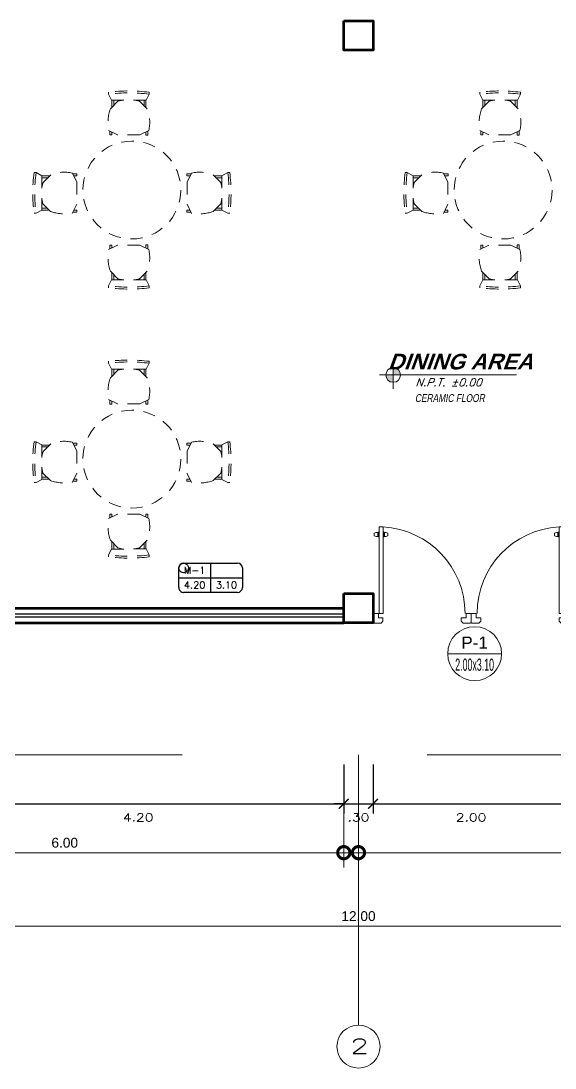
# Model space of a CAD drawing. Header units: millimetres. Extents: x 1313 to 1393.8, y 883.5 to 926.2.
# Drawn here: x 1318.42 to 1323.87, y 903.94 to 914.65 of the extents above; entities that cross this region are included whole.
import ezdxf
from ezdxf.enums import TextEntityAlignment as Align

# ---------------------------------------------------------------- set-up
doc = ezdxf.new("R2010")
doc.units = ezdxf.units.MM
doc.linetypes.add('HIDDEN2', pattern=[0.1875, 0.125, -0.0625])
for name, color, linetype, lineweight in [('ambientes', 254, 'Continuous', 25), ('columnas', 40, 'Continuous', 60), ('cotas', 87, 'Continuous', 15), ('COTNIV', 40, 'Continuous', 18), ('ejes', 147, 'Continuous', 5), ('Layer3', 31, 'Continuous', 5), ('lineas delgadas', 252, 'Continuous', 5), ('Muros confinados', 3, 'Continuous', 60), ('proy', 42, 'HIDDEN2', 5), ('Puertas', 35, 'Continuous', 13), ('Texto niveles', 4, 'Continuous', 18)]:
    doc.layers.add(name, color=color, linetype=linetype, lineweight=lineweight)
doc.layers.add('CODIGOS', color=31, linetype='Continuous')
doc.layers.add('Muebles', color=2, linetype='Continuous')
doc.styles.add('ACOT', font='simplex.shx', dxfattribs={"height": 0.08})
doc.styles.add('AMBIENTES', font='arialbd.ttf', dxfattribs={"height": 0.18})
doc.styles.add('arial', font='arial.ttf')
doc.styles.add('R80-50', font='romans.shx', dxfattribs={"width": 1.3, "height": 0.08})
doc.styles.add('ROMANS', font='romans')
doc.styles.add('STYLE1', font='arial.ttf')
doc.dimstyles.new('horizontal', dxfattribs={"dimtxt": 0.1, "dimasz": 0.25, "dimexe": 0.15, "dimexo": 0.1, "dimgap": 0.05, "dimtad": 1, "dimtih": 1, "dimtoh": 1, "dimzin": 4, "dimdsep": 46, "dimtxsty": 'arial', "dimblk": 'DOTSMALL', "dimcen": 1, "dimclrd": 11, "dimclre": 11, "dimclrt": 20, "dimazin": 1, "dimtfac": 1, "dimtmove": 0, "dimatfit": 3, "dimfxl": 1, "dimlwd": 5, "dimlwe": 5, "dimarcsym": 0})
doc.dimstyles.new('HORIZONTAL 1.1', dxfattribs={"dimtxt": 0.2, "dimasz": 0.1, "dimexe": 0.1, "dimexo": 0.1, "dimgap": 0.1, "dimtad": 2, "dimzin": 4, "dimdsep": 46, "dimtxsty": 'R80-50', "dimblk": 'ARCHTICK', "dimcen": 0.09, "dimdle": 0.1, "dimclrd": 256, "dimclre": 256, "dimclrt": 7, "dimaunit": 1, "dimazin": 0, "dimtfac": 1, "dimtix": 1, "dimtmove": 0, "dimatfit": 3, "dimldrblk": 'ARCHTICK', "dimfxl": 1, "dimtolj": 1, "dimtzin": 0, "dimarcsym": 0})

# ---------------------------------------------------------------- blocks, each defined once
blk = doc.blocks.new('P90-1')
for p, q in [((-0.9990517566913795, 0.005935422918673439), (-0.9990517566913795, 0.0959354229186733)), ((-0.9940517566913787, 0.0959354229186733), (-0.9990517566913795, 0.0959354229186733)), ((-0.9940517566913787, 0.005935422918673439), (-0.9990517566913795, 0.005935422918673439)), ((-0.9488046350236647, 0.1009354229186741), (-0.9940517566913787, 0.1009354229186741)), ((-0.9940517566913787, 0.0959354229186733), (-0.9940517566913787, 0.1009354229186741)), ((-0.9940517566913787, 0.000935422918672657), (-0.9940517566913787, 0.005935422918673439)), ((-0.9190517566913794, 0.000935422918672657), (-0.9940517566913787, 0.000935422918672657)), ((-0.8990517566913798, 0.02093542291867401), (-0.9190517566913794, 0.000935422918672657)), ((-0.8990517566913798, 0.02093542291867401), (-0.8990517566913798, 0.05472381416213601)), ((-0.09905175669137911, 0.05472381416213601), (-0.09905175669137911, 0.02093542291867401)), ((-0.09905175669137911, 0.02093542291867401), (-0.07905175669137954, 0.000935422918672657)), ((-0.004051756691380248, 0.000935422918672657), (-0.07905175669137954, 0.000935422918672657)), ((-0.004051756691380248, 0.1009354229186741), (-0.05237351597615536, 0.1009354229186741)), ((-0.004051756691380248, 0.1009354229186741), (-0.004051756691380248, 0.0959354229186733)), ((0.0009482433086205333, 0.0959354229186733), (-0.004051756691380248, 0.0959354229186733)), ((-0.004051756691380248, 0.005935422918673439), (-0.004051756691380248, 0.000935422918672657)), ((0.0009482433086205333, 0.005935422918673439), (-0.004051756691380248, 0.005935422918673439)), ((0.0009482433086205333, 0.0959354229186733), (0.0009482433086205333, 0.005935422918673439))]:
    blk.add_line(p, q)
for points in [[(-0.05905045993646674, 0.9844227219258652), (-0.1001612735924624, 0.9844227219258634), (-0.1001612735924624, 0.1012135621264321), (-0.05905045993646496, 0.1012135621264321)], [(-0.1139915255970934, 0.9274939543605996), (-0.1284152196437027, 0.9274939543605996), (-0.1484152196437005, 0.9224939543605988), (-0.1484152196437023, 0.892684088653457), (-0.128415219643701, 0.8876840886534598), (-0.1139915255970951, 0.8876840886534563)], [(-0.1055768771159933, 0.932087397904283), (-0.1101666955382914, 0.9320873979042812), (-0.1101666955382896, 0.8838561757099654), (-0.1055768771159933, 0.8838561757099619)], [(-0.05355882323787142, 0.932087397904283), (-0.04896900481557687, 0.9320873979042812), (-0.04896900481557509, 0.8838561757099654), (-0.05355882323787142, 0.8838561757099654)], [(-0.04514417475677135, 0.9274939543605996), (-0.03072048071016198, 0.9274939543605996), (-0.01072048071016418, 0.9224939543605988), (-0.01072048071016241, 0.892684088653457), (-0.03072048071016376, 0.8876840886534563), (-0.04514417475676957, 0.8876840886534598)]]:
    blk.add_lwpolyline(points, close=True)
for points in [[(-0.9488046350236647, 0.1009354229186741), (-0.9488046350236647, 0.05472381416213601), (-0.8990517566913798, 0.05472381416213601)], [(-0.09905175669137911, 0.05472381416213601), (-0.05237351597615536, 0.05472381416213601), (-0.05237351597615536, 0.1009354229186741)]]:
    blk.add_lwpolyline(points)
blk.add_arc((-0.05237351597615536, 0.1009354229186741), 0.88477877307552, 93.09610705437265, 180)
blk = doc.blocks.new('www')
for p, q in [((-2919.982101228687, 3599.041374304055), (-2920.002101199098, 3599.04140870627)), ((-2919.921355107322, 3599.009886472397), (-2919.982101228687, 3599.041374304055)), ((-2919.921355107322, 3599.009886472397), (-2919.982101228687, 3599.041374304055)), ((-2919.922570748679, 3598.656526685439), (-2919.921355107322, 3599.009886472397)), ((-2919.86342891147, 3598.987559133014), (-2919.921431575421, 3598.987658904169)), ((-2919.843165729975, 3599.007524307633), (-2919.92136277099, 3599.007658815406)), ((-2919.910528851414, 3598.941151883206), (-2919.832057022486, 3599.018469641409)), ((-2919.610820917959, 3599.035985253539), (-2919.566050063918, 3598.94359815427)), ((-2919.564912298768, 3599.027763852238), (-2919.60687179714, 3599.02783602733)), ((-2919.597113590472, 3599.007699435624), (-2919.564946907013, 3599.007644105282)), ((-2919.564946907013, 3599.007644105282), (-2919.564912298768, 3599.027763852238)), ((-2919.921760321108, 3598.892099876744), (-2919.910528851414, 3598.941151883206)), ((-2919.566050063918, 3598.94359815427), (-2919.56643872771, 3598.717645721234)), ((-2919.91090706103, 3598.721277059427), (-2919.922165534893, 3598.774313281091)), ((-2919.982268418194, 3598.625980188005), (-2919.922570748679, 3598.656526685439)), ((-2919.867950920742, 3598.678660432905), (-2919.921962928001, 3598.678753339679)), ((-2919.847756543617, 3598.6586256667), (-2919.921962928001, 3598.658753310091)), ((-2919.832701685989, 3598.643689798614), (-2919.91090706103, 3598.721277059427)), ((-2919.56643872771, 3598.717645721234), (-2919.61152714866, 3598.625413190094)), ((-2919.565583730776, 3598.637422125442), (-2919.605622840858, 3598.637490997249)), ((-2919.595795417652, 3598.657593899452), (-2919.565549122531, 3598.657541872397)), ((-2919.565549122531, 3598.657541872397), (-2919.565583730776, 3598.637422125442)), ((-2920.002268388606, 3598.626014590221), (-2919.982268418194, 3598.625980188005))]:
    blk.add_line(p, q)
for centre, radius, start, end in [((-2918.382192446178, 3598.833059627158), 1.633252493203418, 172.6709804005787, 187.282898326668), ((-2918.362192475766, 3598.833025224943), 1.633252493203122, 172.6709804005787, 187.282898326668), ((-2919.694189566551, 3598.68304581829), 0.3626521425853446, 76.70964011573743, 112.3438700554225), ((-2919.685023947517, 3599.083402138052), 0.4638487424732399, 251.4353334660267, 279.1169358202242)]:
    blk.add_arc(centre, radius, start, end)
blk = doc.blocks.new('VANOS')
at = {"color": 2}
for p, q in [((-0.2749999999999915, 0.1499999999999968), (0.2750000000000057, 0.1500000000000004)), ((0, 0.1499999999999986), (0, -0.1500000000000021)), ((-0.3250000000000171, -0.100000000000005), (-0.3250000000000171, 0.09999999999999964)), ((-0.3250000000000028, 0), (0.3250000000000028, 0)), ((0.3250000000000028, 0.09999999999999964), (0.3250000000000028, -0.09999999999999787)), ((0.2749999999999915, -0.1500000000000039), (-0.2750000000000057, -0.1500000000000039))]:
    blk.add_line(p, q, dxfattribs=at)
for centre, radius, start, end in [((-0.2750000000000057, 0.1000000000000014), 0.04999999999999716, 180, 180.000000000001), ((-0.2749999999999915, 0.1000000000000014), 0.05, 90, 180), ((0.2750000000000057, 0.1000000000000014), 0.04999999999999805, 90, 90), ((0.2750000000000057, 0.09999999999999787), 0.05, 0, 89.99999999999984), ((-0.2750000000000057, -0.1000000000000014), 0.04999999999999893, 179.999999999998, 270), ((0.2749999999999915, -0.1000000000000014), 0.05000000000000071, 270.0000000000041, 4.071109992273244e-12)]:
    blk.add_arc(centre, radius, start, end, dxfattribs=at)
at = {"color": 3, "style": 'ROMANS'}
for tag, p in [('VANO', (-0.1625000000000085, 0.07499999999999751)), ('ALFEIZAR', (0.1625000000000085, 0.07500000000000107)), ('ANCHO', (-0.1624999999999943, -0.07500000000000107)), ('ALTURA', (0.1625000000000085, -0.07499999999999929))]:
    blk.add_attdef(tag, text='', height=0.0725, dxfattribs=at).set_placement(p, align=Align.MIDDLE)
blk = doc.blocks.new('_ArchTick')
at = {"color": 0, "const_width": 0.15}
blk.add_lwpolyline([(-0.5, -0.5), (0.5, 0.5)], dxfattribs=at)
blk = doc.blocks.new('*D381')
at = {"layer": 'cotas', "lineweight": -2, "transparency": 16777216}
for p, q in [((1317.51259971681, 907.0452182237883), (1317.51259971681, 906.545148689912)), ((1321.712599716809, 907.0452182237756), (1321.712599716809, 906.545148689912)), ((1317.41259971681, 906.645148689912), (1321.812599716809, 906.645148689912))]:
    blk.add_line(p, q, dxfattribs=at)
at = {"layer": 'Defpoints', "color": 0, "transparency": 16777216}
for p in [(1317.51259971681, 907.1452182237883), (1321.712599716809, 907.1452182237756), (1321.712599716809, 906.645148689912)]:
    blk.add_point(p, dxfattribs=at)
at = {"layer": 'cotas', "lineweight": -2, "transparency": 16777216, "xscale": 0.1, "yscale": 0.1, "zscale": 0.1, "rotation": 180}
blk.add_blockref('_ArchTick', (1317.51259971681, 906.645148689912), dxfattribs=at)
at = {"layer": 'cotas', "lineweight": -2, "transparency": 16777216, "xscale": 0.1, "yscale": 0.1, "zscale": 0.1}
blk.add_blockref('_ArchTick', (1321.712599716809, 906.645148689912), dxfattribs=at)
at = {"layer": 'cotas', "color": 7, "transparency": 16777216, "insert": (1319.61259971681, 906.5051486899121), "char_height": 0.08, "attachment_point": 5, "style": 'R80-50'}
blk.add_mtext('\\A1;4.20', dxfattribs=at)
blk = doc.blocks.new('*D382')
at = {"layer": 'cotas', "lineweight": -2, "transparency": 16777216}
for p, q in [((1321.712599716809, 907.0452182237756), (1321.712599716809, 906.545148689912)), ((1322.01259971681, 907.0452182237892), (1322.01259971681, 906.545148689912)), ((1321.712599716809, 906.645148689912), (1321.612599716809, 906.645148689912)), ((1321.712599716809, 906.645148689912), (1322.01259971681, 906.645148689912)), ((1322.01259971681, 906.645148689912), (1322.11259971681, 906.645148689912))]:
    blk.add_line(p, q, dxfattribs=at)
at = {"layer": 'Defpoints', "color": 0, "transparency": 16777216}
for p in [(1321.712599716809, 907.1452182237756), (1322.01259971681, 907.1452182237892), (1322.01259971681, 906.645148689912)]:
    blk.add_point(p, dxfattribs=at)
at = {"layer": 'cotas', "lineweight": -2, "transparency": 16777216, "xscale": 0.1, "yscale": 0.1, "zscale": 0.1}
blk.add_blockref('_ArchTick', (1321.712599716809, 906.645148689912), dxfattribs=at)
at = {"layer": 'cotas', "lineweight": -2, "transparency": 16777216, "xscale": 0.1, "yscale": 0.1, "zscale": 0.1, "rotation": 180}
blk.add_blockref('_ArchTick', (1322.01259971681, 906.645148689912), dxfattribs=at)
at = {"layer": 'cotas', "color": 7, "transparency": 16777216, "insert": (1321.862599716809, 906.5051486899121), "char_height": 0.08, "attachment_point": 5, "style": 'R80-50'}
blk.add_mtext('\\A1;.30', dxfattribs=at)
blk = doc.blocks.new('*D383')
at = {"layer": 'cotas', "lineweight": -2, "transparency": 16777216}
for p, q in [((1322.01259971681, 907.0452182237892), (1322.01259971681, 906.545148689912)), ((1324.012599716811, 907.0452182237856), (1324.012599716811, 906.545148689912)), ((1321.91259971681, 906.645148689912), (1324.112599716811, 906.645148689912))]:
    blk.add_line(p, q, dxfattribs=at)
at = {"layer": 'Defpoints', "color": 0, "transparency": 16777216}
for p in [(1322.01259971681, 907.1452182237892), (1324.012599716811, 907.1452182237856), (1324.012599716811, 906.645148689912)]:
    blk.add_point(p, dxfattribs=at)
at = {"layer": 'cotas', "lineweight": -2, "transparency": 16777216, "xscale": 0.1, "yscale": 0.1, "zscale": 0.1, "rotation": 180}
blk.add_blockref('_ArchTick', (1322.01259971681, 906.645148689912), dxfattribs=at)
at = {"layer": 'cotas', "lineweight": -2, "transparency": 16777216, "xscale": 0.1, "yscale": 0.1, "zscale": 0.1}
blk.add_blockref('_ArchTick', (1324.012599716811, 906.645148689912), dxfattribs=at)
at = {"layer": 'cotas', "color": 7, "transparency": 16777216, "insert": (1323.01259971681, 906.5051486899121), "char_height": 0.08, "attachment_point": 5, "style": 'R80-50'}
blk.add_mtext('\\A1;2.00', dxfattribs=at)
blk = doc.blocks.new('_DotSmall')
at = {"color": 0, "linetype": 'ByBlock', "const_width": 0.5}
blk.add_lwpolyline([(-0.0625, 0, 1), (0.0625, 0, 1)], format="xyb", close=True, dxfattribs=at)
blk = doc.blocks.new('*D574')
at = {"layer": 'cotas', "color": 11, "lineweight": 5, "transparency": 16777216}
for p, q in [((1315.86259971681, 907.0452182237888), (1315.86259971681, 905.9951486899121)), ((1321.86259971681, 907.0452182237888), (1321.86259971681, 905.9951486899121)), ((1315.86259971681, 906.145148689912), (1321.86259971681, 906.145148689912))]:
    blk.add_line(p, q, dxfattribs=at)
at = {"layer": 'Defpoints', "color": 0, "transparency": 16777216}
for p in [(1315.86259971681, 907.1452182237888), (1321.86259971681, 907.1452182237888), (1321.86259971681, 906.145148689912)]:
    blk.add_point(p, dxfattribs=at)
at = {"layer": 'cotas', "color": 11, "lineweight": 5, "transparency": 16777216, "xscale": 0.25, "yscale": 0.25, "zscale": 0.25, "rotation": 180}
blk.add_blockref('_DotSmall', (1315.86259971681, 906.145148689912), dxfattribs=at)
at = {"layer": 'cotas', "color": 11, "lineweight": 5, "transparency": 16777216, "xscale": 0.25, "yscale": 0.25, "zscale": 0.25}
blk.add_blockref('_DotSmall', (1321.86259971681, 906.145148689912), dxfattribs=at)
at = {"layer": 'cotas', "color": 20, "transparency": 16777216, "insert": (1318.86259971681, 906.2462059886842), "char_height": 0.1, "attachment_point": 5, "style": 'arial'}
blk.add_mtext('6.00', dxfattribs=at)
blk = doc.blocks.new('*D575')
at = {"layer": 'cotas', "color": 11, "lineweight": 5, "transparency": 16777216}
for p, q in [((1321.71259971681, 907.0452182237888), (1321.71259971681, 905.9951486899118)), ((1327.86259971681, 906.9452182237893), (1327.86259971681, 905.9951486899118)), ((1321.71259971681, 906.1451486899118), (1327.86259971681, 906.1451486899118))]:
    blk.add_line(p, q, dxfattribs=at)
at = {"layer": 'Defpoints', "color": 0, "transparency": 16777216}
for p in [(1321.71259971681, 907.1452182237888), (1327.86259971681, 907.0452182237893), (1327.86259971681, 906.1451486899118)]:
    blk.add_point(p, dxfattribs=at)
at = {"layer": 'cotas', "color": 11, "lineweight": 5, "transparency": 16777216, "xscale": 0.25, "yscale": 0.25, "zscale": 0.25, "rotation": 180}
blk.add_blockref('_DotSmall', (1321.71259971681, 906.1451486899118), dxfattribs=at)
at = {"layer": 'cotas', "color": 11, "lineweight": 5, "transparency": 16777216, "xscale": 0.25, "yscale": 0.25, "zscale": 0.25}
blk.add_blockref('_DotSmall', (1327.86259971681, 906.1451486899118), dxfattribs=at)
at = {"layer": 'cotas', "color": 20, "transparency": 16777216, "insert": (1324.78759971681, 906.246205988684), "char_height": 0.1, "attachment_point": 5, "style": 'arial'}
blk.add_mtext('6.15', dxfattribs=at)
blk = doc.blocks.new('*D400')
at = {"layer": 'cotas', "color": 11, "lineweight": 5, "transparency": 16777216}
for p, q in [((1315.86259971681, 907.0452182237888), (1315.86259971681, 905.2451486899121)), ((1327.86259971681, 907.0452182237892), (1327.86259971681, 905.2451486899121)), ((1315.86259971681, 905.395148689912), (1327.86259971681, 905.395148689912))]:
    blk.add_line(p, q, dxfattribs=at)
at = {"layer": 'Defpoints', "color": 0, "transparency": 16777216}
for p in [(1315.86259971681, 907.1452182237888), (1327.86259971681, 907.1452182237892), (1327.86259971681, 905.395148689912)]:
    blk.add_point(p, dxfattribs=at)
at = {"layer": 'cotas', "color": 11, "lineweight": 5, "transparency": 16777216, "xscale": 0.25, "yscale": 0.25, "zscale": 0.25, "rotation": 180}
blk.add_blockref('_DotSmall', (1315.86259971681, 905.395148689912), dxfattribs=at)
at = {"layer": 'cotas', "color": 11, "lineweight": 5, "transparency": 16777216, "xscale": 0.25, "yscale": 0.25, "zscale": 0.25}
blk.add_blockref('_DotSmall', (1327.86259971681, 905.395148689912), dxfattribs=at)
at = {"layer": 'cotas', "color": 20, "transparency": 16777216, "insert": (1321.86259971681, 905.4962059886842), "char_height": 0.1, "attachment_point": 5, "style": 'arial'}
blk.add_mtext('12.00', dxfattribs=at)
blk = doc.blocks.new('vp')
at = {"color": 21}
blk.add_lwpolyline([(-0.2750000000000057, 0), (0.2749999999999915, 0)], dxfattribs=at)
at = {"color": 31}
blk.add_circle((0, 0), 0.2749999999999986, dxfattribs=at)
at = {"style": 'STYLE1'}
blk.add_attdef('TIPO', text='', height=0.125, dxfattribs=at).set_placement((0, 0.05), align=Align.CENTER)
at = {"style": 'STYLE1', "width": 0.5166091167736456}
blk.add_attdef('ANCHOXALTURA', text='', height=0.125, dxfattribs=at).set_placement((-0.1981998467250108, -0.175), (0.1980668325464521, -0.175), align=Align.FIT)

msp = doc.modelspace()

# ---------------------------------------------------------------- hatches: boundary and pattern name
at = {"layer": 'lineas delgadas'}
h = msp.add_hatch(color=256, dxfattribs=at)
h.paths.add_polyline_path([(1322.216780389782, 910.9527540018264), (1322.216780389782, 911.0277540018262), (1322.141780389783, 911.0277540018262, 0.414213562373145)])
h.paths.add_polyline_path([(1322.216780389782, 911.0277540018262), (1322.291780389782, 911.0277540018262, 0.4142135623730618), (1322.216780389782, 911.102754001826)])

# ---------------------------------------------------------------- linework, layer by layer
at = {"layer": 'columnas'}
for points in [[(1321.71259971681, 914.6452182237883), (1322.01259971681, 914.6452182237883), (1322.01259971681, 914.3452182237877), (1321.71259971681, 914.3452182237877)], [(1321.71259971681, 908.7952182237902), (1322.01259971681, 908.7952182237902), (1322.01259971681, 908.4952182237896), (1321.71259971681, 908.4952182237896)]]:
    msp.add_lwpolyline(points, close=True, dxfattribs=at)
at = {"layer": 'ejes', "color": 5, "ltscale": 3}
msp.add_lwpolyline([(1321.86259971681, 907.1452182237888), (1321.86259971681, 904.383698492685)], dxfattribs=at)
at = {"layer": 'ejes', "color": 4, "linetype": 'Continuous'}
msp.add_circle((1321.86259971681, 904.163928123425), 0.22, dxfattribs=at)
at = {"layer": 'lineas delgadas'}
for p, q in [((1322.216780389782, 911.1710281261142), (1322.216780389782, 910.8844798775383)), ((1323.476962612171, 911.0277540018262), (1322.077122077977, 911.0277540018262))]:
    msp.add_line(p, q, dxfattribs=at)
msp.add_circle((1322.216780389782, 911.0277540018262), 0.075, dxfattribs=at)
at = {"layer": 'Muebles'}
for p, q in [((1317.512599716811, 908.5852182237879), (1321.71259971681, 908.5852182237752)), ((1317.51259971681, 908.5552182237877), (1321.712599716809, 908.555218223775))]:
    msp.add_line(p, q, dxfattribs=at)
at = {"layer": 'Muros confinados'}
for p, q in [((1317.512599716811, 908.6452182237879), (1321.71259971681, 908.6452182237751)), ((1317.51259971681, 908.4952182237878), (1321.712599716809, 908.495218223775))]:
    msp.add_line(p, q, dxfattribs=at)
at = {"layer": 'proy', "ltscale": 40}
msp.add_line((1327.562599716809, 907.1452182237888), (1315.86259971681, 907.1452182237888), dxfattribs=at)
at = {"layer": 'proy'}
for centre in [(1319.54854871527, 912.9174292461614), (1323.338978721947, 912.9174292461614), (1319.54854871527, 910.1674292461614)]:
    msp.add_circle(centre, 0.5, dxfattribs=at)

# ---------------------------------------------------------------- block references
at = {"layer": 'CODIGOS'}
ref = msp.add_blockref('VANOS', (1320.352201122201, 908.9547155722796), dxfattribs=at)
ref.add_attrib('ANCHO', '4.20', dxfattribs={"layer": '0', "color": 3, "height": 0.0725, "style": 'ROMANS'}).set_placement((1320.189701122201, 908.8797155722793), align=Align.MIDDLE)
ref.add_attrib('VANO', 'M-1', dxfattribs={"layer": '0', "color": 3, "height": 0.0725, "style": 'ROMANS'}).set_placement((1320.189701122201, 909.0297155722794), align=Align.MIDDLE)
ref.add_attrib('ALTURA', '3.10', dxfattribs={"layer": '0', "color": 3, "height": 0.0725, "style": 'ROMANS'}).set_placement((1320.514701122201, 908.8797155722793), align=Align.MIDDLE)
at = {"layer": 'Layer3'}
msp.add_blockref('vp', (1323.048709705498, 908.1789056350046), dxfattribs=at).add_auto_attribs({'TIPO': 'P-1', 'ANCHOXALTURA': '2.00x3.10'})
at = {"layer": 'proy', "rotation": 270}
for p in [(-2279.315307364556, -2006.08556081116), (-2275.52487735788, -2006.08556081116), (-2279.315307364556, -2008.83556081116)]:
    msp.add_blockref('www', p, dxfattribs=at)
at = {"layer": 'proy'}
for p in [(4238.551538772593, -2685.946426833665), (4242.341968779269, -2685.946426833665), (4238.551538772593, -2688.696426833665)]:
    msp.add_blockref('www', p, dxfattribs=at)
at = {"layer": 'proy', "xscale": -1}
for p in [(-1599.454441342053, -2685.946426833665), (-1599.454441342053, -2688.696426833665)]:
    msp.add_blockref('www', p, dxfattribs=at)
at = {"layer": 'proy', "xscale": -1, "rotation": 270}
for p in [(-2279.315307364556, 3831.920419303484), (-2275.52487735788, 3831.920419303484), (-2279.315307364556, 3829.170419303484)]:
    msp.add_blockref('www', p, dxfattribs=at)
at = {"layer": 'Puertas', "xscale": -1, "zscale": 1.007323409859767}
msp.add_blockref('P90-1', (1322.013547960119, 908.4892828008726), dxfattribs=at)
at = {"layer": 'Puertas', "zscale": 1.007323409859767}
msp.add_blockref('P90-1', (1324.011651473502, 908.4892828008726), dxfattribs=at)

# ---------------------------------------------------------------- texts
at = {"layer": 'ambientes', "style": 'AMBIENTES', "oblique": 20}
msp.add_text('DINING AREA', height=0.16, dxfattribs=at).set_placement((1322.901197792923, 911.1637975575293), align=Align.MIDDLE_CENTER)
at = {"layer": 'COTNIV', "color": 2, "linetype": 'Continuous', "style": 'ACOT', "oblique": 20}
msp.add_text('N.P.T. %%P0.00', height=0.08, dxfattribs=at).set_placement((1322.444552358984, 910.9121206283519))
at = {"layer": 'ejes', "color": 3, "linetype": 'Continuous', "ltscale": 0.75, "style": 'ROMANS', "width": 1.5}
msp.add_text('2', height=0.15, dxfattribs=at).set_placement((1321.777922137135, 904.0925111100039))
at = {"layer": 'Texto niveles', "color": 4, "oblique": 10, "width": 0.8}
msp.add_text('CERAMIC FLOOR', height=0.08, dxfattribs=at).set_placement((1322.796034413298, 910.7913087571103), align=Align.MIDDLE_CENTER)

# ---------------------------------------------------------------- dimensions: what is measured, and where the dimension line sits
at = {"layer": 'cotas'}
for base, p1, p2, dimstyle, picture, middle in [((1321.86259971681, 906.145148689912), (1315.86259971681, 907.1452182237888), (1321.86259971681, 907.1452182237888), 'horizontal', '*D574', (1318.86259971681, 906.2462059886842)), ((1321.712599716809, 906.645148689912), (1317.51259971681, 907.1452182237883), (1321.712599716809, 907.1452182237756), 'HORIZONTAL 1.1', '*D381', (1319.61259971681, 906.5051486899121)), ((1322.01259971681, 906.645148689912), (1321.712599716809, 907.1452182237756), (1322.01259971681, 907.1452182237892), 'HORIZONTAL 1.1', '*D382', (1321.862599716809, 906.5051486899121)), ((1324.012599716811, 906.645148689912), (1322.01259971681, 907.1452182237892), (1324.012599716811, 907.1452182237856), 'HORIZONTAL 1.1', '*D383', (1323.01259971681, 906.5051486899121))]:
    dim = msp.add_linear_dim(base=base, p1=p1, p2=p2, dimstyle=dimstyle, dxfattribs=at)
    dim.commit()
    dim.dimension.update_dxf_attribs({"geometry": picture, "text_midpoint": middle})
dim = msp.add_linear_dim(base=(1327.86259971681, 905.395148689912), p1=(1315.86259971681, 907.1452182237888), p2=(1327.86259971681, 907.1452182237892), dimstyle='horizontal', dxfattribs=at)
dim.commit()
dim.dimension.update_dxf_attribs({"geometry": '*D400', "text_midpoint": (1321.86259971681, 905.395148689912), "dimtype": 160})
dim = msp.add_linear_dim(base=(1327.86259971681, 906.1451486899118), p1=(1321.71259971681, 907.1452182237888), p2=(1327.86259971681, 907.0452182237893), dimstyle='horizontal', override={"dimtmove": 1}, dxfattribs=at)
dim.commit()
dim.dimension.update_dxf_attribs({"geometry": '*D575', "text_midpoint": (1324.78759971681, 906.246205988684)})

doc.saveas('drawing.dxf')
